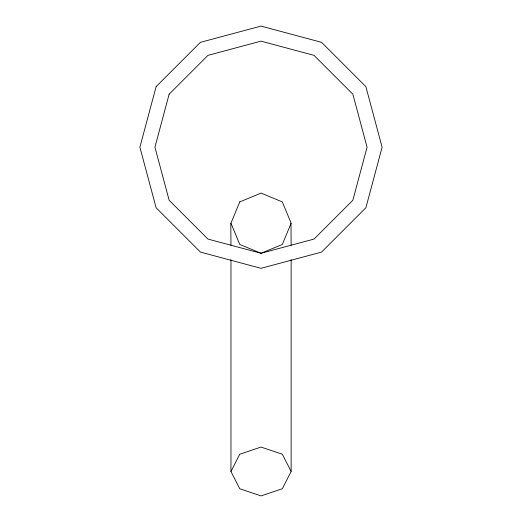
<?xml version="1.0" encoding="UTF-8"?>
<svg xmlns="http://www.w3.org/2000/svg" width="522" height="522" viewBox="0 0 522 522"><rect width="100%" height="100%" fill="white"/><g stroke="black" fill="none" stroke-linecap="round" stroke-linejoin="round"><path stroke-width="0.78" d="M230.959 471.523L239.735 454.251L261 447.073L282.291 454.199L291.132 471.451L282.356 488.722L261.091 495.9L239.8 488.775L230.959 471.523L230.959 259.669M290.976 223.188L291.132 245.236M230.796 223.188L230.959 245.242M291.132 259.682L291.132 471.451M156.117 86.659L139.889 147.211L156.117 207.769L200.441 252.093L261 268.321L321.559 252.093L365.883 207.769L382.111 147.211L365.883 86.659L321.559 42.328L261 26.1L200.441 42.328L156.117 86.659M169.141 94.175L154.936 147.211L169.141 200.246L207.965 239.069L261 253.274L314.035 239.069L352.859 200.246L367.064 147.211L352.859 94.175L314.035 55.358L261 41.147L207.965 55.358L169.141 94.175M239.768 201.91L230.959 223.188L239.768 244.466L261.046 253.274L282.324 244.466L291.132 223.188L282.324 201.91L261.046 193.094L239.768 201.91"/></g></svg>
